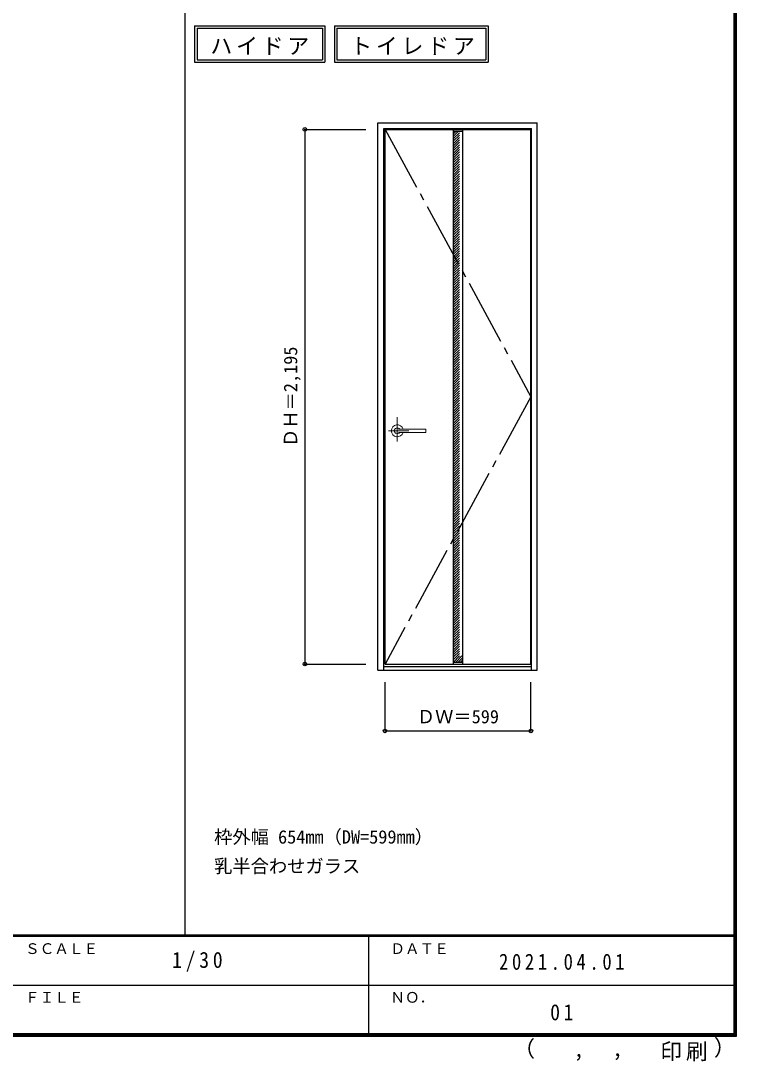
# Model space of a CAD drawing. Units: millimetres, scale not verified. Extents: x -6000 to 5700, y -4307 to 4175.
# Drawn here: x 2763 to 5700, y -4307 to -36 of the extents above; entities that cross this region are included whole.
import ezdxf
from ezdxf.enums import TextEntityAlignment as Align

# ---------------------------------------------------------------- set-up
doc = ezdxf.new("R2010")
doc.units = ezdxf.units.MM
doc.header["$LTSCALE"] = 30
doc.header["$PDMODE"] = 32
doc.header["$PDSIZE"] = 15
for name, pattern in [('CHAIN1', [8, 5, -1, 1, -1]), ('CHAIN2', [12, 9, -1, 1, -1]), ('DASHED1', [1.8, 1.2, -0.6])]:
    doc.linetypes.add(name, pattern=pattern)
for name, color, linetype in [('0-2_扉', 3, 'Continuous'), ('0-3_仕上げ', 3, 'Continuous'), ('0-4_枠', 3, 'Continuous'), ('0-7', 7, 'CHAIN2'), ('0-A_文字', 7, 'Continuous'), ('0-B_寸法', 7, 'Continuous'), ('0-C_ハッチ', 4, 'DASHED1'), ('F-1_枠', 6, 'Continuous'), ('F-A_文字', 7, 'Continuous')]:
    doc.layers.add(name, color=color, linetype=linetype)
doc.layers.add('0-5_レバー', color=7, linetype='Continuous', lineweight=18)
doc.styles.add('ＭＳ ゴシック', font='')
doc.styles.get('ＭＳ ゴシック').set_extended_font_data('MS Gothic')

msp = doc.modelspace()

# ---------------------------------------------------------------- linework, layer by layer
at = {"layer": '0-2_扉'}
for p, q in [((4258, -481.25), (4857, -481.25)), ((4258, -2676.25), (4258, -481.25)), ((4857, -2676.25), (4857, -481.25)), ((4258, -2676.25), (4857, -2676.25))]:
    msp.add_line(p, q, dxfattribs=at)
at = {"layer": '0-3_仕上げ'}
for p, q in [((4538.5, -481.25), (4538.5, -2676.25)), ((4576.5, -481.25), (4576.5, -2676.25))]:
    msp.add_line(p, q, dxfattribs=at)
at = {"layer": '0-3_仕上げ', "color": 7}
for p, q in [((4538.5, -489.25), (4576.5, -489.25)), ((4538.5, -2668.25), (4576.5, -2668.25))]:
    msp.add_line(p, q, dxfattribs=at)
at = {"layer": '0-4_枠'}
for p, q in [((4229, -454.25), (4883, -454.25)), ((4229, -2701.25), (4229, -454.25)), ((4883, -2701.25), (4883, -454.25)), ((4253, -478.25), (4859, -478.25)), ((4253, -2701.25), (4253, -478.25)), ((4859, -2701.25), (4859, -478.25)), ((4253, -2686.25), (4859, -2686.25)), ((4229, -2701.25), (4883, -2701.25))]:
    msp.add_line(p, q, dxfattribs=at)
at = {"layer": '0-5_レバー', "color": 4, "linetype": 'CHAIN1'}
for p, q in [((4308.5, -1662.29), (4308.5, -1762.14)), ((4355.3, -1718.75), (4272.28, -1718.75))]:
    msp.add_line(p, q, dxfattribs=at)
at = {"layer": '0-5_レバー'}
for q in [(4425.5, -1713.26), (4425.5, -1724.25)]:
    msp.add_line((4425.5, -1718.75), q, dxfattribs=at)
for points in [[(4318.46, -1711.76), (4317.69, -1710.97), (4315.72, -1709.6), (4313.48, -1708.59), (4311.04, -1707.96), (4308.5, -1707.75), (4305.96, -1707.96), (4303.53, -1708.59), (4301.28, -1709.6), (4299.31, -1710.97), (4297.69, -1712.64), (4296.49, -1714.54), (4295.75, -1716.6), (4295.5, -1718.75), (4295.75, -1720.9), (4296.49, -1722.96), (4297.69, -1724.86), (4299.31, -1726.53), (4301.28, -1727.9), (4303.53, -1728.91), (4305.96, -1729.54), (4308.5, -1729.75), (4311.04, -1729.54), (4313.48, -1728.91), (4315.72, -1727.9), (4317.69, -1726.53), (4318.46, -1725.74)], [(4424, -1711.75), (4414.27, -1711.75), (4404.09, -1711.75), (4394.49, -1711.75), (4385.5, -1711.75), (4377.09, -1711.75), (4369.28, -1711.75), (4362.46, -1711.75), (4356.16, -1711.75), (4350.4, -1711.75), (4345.15, -1711.75), (4340.36, -1711.75), (4335.71, -1711.75), (4331.5, -1711.75), (4327.75, -1711.75), (4325.75, -1711.75), (4323.9, -1711.75), (4321.89, -1711.76), (4319.48, -1711.76), (4317.99, -1711.76), (4316.45, -1711.76), (4314.93, -1711.76), (4313.83, -1711.76), (4313.37, -1711.76), (4313.37, -1711.77)], [(4313.52, -1725.74), (4313.65, -1725.74), (4314.09, -1725.74), (4314.81, -1725.74), (4315.83, -1725.74), (4317.09, -1725.74), (4318.44, -1725.74), (4321.3, -1725.74), (4324.28, -1725.75), (4327.3, -1725.75), (4330.34, -1725.75), (4333.41, -1725.75), (4336.49, -1725.75), (4340.49, -1725.75), (4344.9, -1725.75), (4349.87, -1725.75), (4355.4, -1725.75), (4361.49, -1725.75), (4368.14, -1725.75), (4375.35, -1725.75), (4383.94, -1725.75), (4393.2, -1725.75), (4403.14, -1725.75), (4413.75, -1725.75), (4424, -1725.75)], [(4424, -1711.75), (4414.92, -1711.75), (4414.52, -1711.75)]]:
    msp.add_lwpolyline(points, dxfattribs=at)
for centre, radius, start, end in [((4308.5, -1718.75), 24.55, 16.59952, 343.36736), ((4424, -1713.25), 1.5, 0.00847, 89.9163), ((4424, -1713.25), 1.5, 360, 90.17419), ((4424, -1724.25), 1.5, 270.16419, 0), ((4424, -1724.25), 1.5, 269.91059, 359.99153)]:
    msp.add_arc(centre, radius, start, end, dxfattribs=at)
at = {"layer": '0-7'}
for p, q in [((4258, -481.25), (4857, -1578.75)), ((4857, -1578.75), (4258, -2676.25))]:
    msp.add_line(p, q, dxfattribs=at)
at = {"layer": '0-A_文字'}
for p, q in [((3476.4, -55.5), (3476.4, -205.5)), ((3486.4, -65.5), (4000.73, -65.5)), ((4000.73, -65.5), (4000.73, -195.5)), ((4050.73, -55.5), (4050.73, -205.5)), ((4060.73, -65.5), (4060.73, -195.5)), ((4060.73, -65.5), (4671.76, -65.5)), ((4671.76, -65.5), (4671.76, -195.5)), ((3476.4, -205.5), (4010.73, -205.5)), ((4050.73, -205.5), (4681.76, -205.5)), ((4060.73, -195.5), (4671.76, -195.5))]:
    msp.add_line(p, q, dxfattribs=at)
for points in [[(3476.4, -55.5), (4010.73, -55.5), (4010.73, -205.5)], [(3486.4, -65.5), (3486.4, -195.5), (4000.73, -195.5)], [(4050.73, -55.5), (4681.76, -55.5), (4681.76, -205.5)]]:
    msp.add_lwpolyline(points, dxfattribs=at)
at = {"layer": '0-B_寸法', "color": 4}
for p, q in [((3929, -481.25), (4179, -481.25)), ((3929, -481.25), (3929, -2676.25)), ((3929, -2676.25), (4179, -2676.25)), ((4258, -2951.25), (4258, -2751.25)), ((4857, -2951.25), (4857, -2751.25)), ((4258, -2951.25), (4857, -2951.25))]:
    msp.add_line(p, q, dxfattribs=at)
at = {"layer": '0-B_寸法'}
for p in [(3929, -481.25), (3929, -2676.25), (4258, -2951.25), (4857, -2951.25)]:
    msp.add_point(p, dxfattribs=at)
at = {"layer": '0-C_ハッチ'}
for p, q in [((4538.5, -490.55), (4539.8, -489.25)), ((4538.5, -520.25), (4569.5, -489.25)), ((4538.5, -510.35), (4559.6, -489.25)), ((4538.5, -500.45), (4549.7, -489.25)), ((4538.5, -530.15), (4576.5, -492.15)), ((4538.5, -540.05), (4576.5, -502.05)), ((4538.5, -549.95), (4576.5, -511.95)), ((4538.5, -559.85), (4576.5, -521.85)), ((4538.5, -569.75), (4576.5, -531.75)), ((4538.5, -579.65), (4576.5, -541.65)), ((4538.5, -589.55), (4576.5, -551.55)), ((4538.5, -599.45), (4576.5, -561.45)), ((4538.5, -609.35), (4576.5, -571.35)), ((4538.5, -619.25), (4576.5, -581.25)), ((4538.5, -629.15), (4576.5, -591.15)), ((4538.5, -639.05), (4576.5, -601.05)), ((4538.5, -648.95), (4576.5, -610.95)), ((4538.5, -658.85), (4576.5, -620.85)), ((4538.5, -668.74), (4576.5, -630.74)), ((4538.5, -678.64), (4576.5, -640.64)), ((4538.5, -688.54), (4576.5, -650.54)), ((4538.5, -698.44), (4576.5, -660.44)), ((4538.5, -708.34), (4576.5, -670.34)), ((4538.5, -718.24), (4576.5, -680.24)), ((4538.5, -728.14), (4576.5, -690.14)), ((4538.5, -738.04), (4576.5, -700.04)), ((4538.5, -747.94), (4576.5, -709.94)), ((4538.5, -757.84), (4576.5, -719.84)), ((4538.5, -767.74), (4576.5, -729.74)), ((4538.5, -777.64), (4576.5, -739.64)), ((4538.5, -787.54), (4576.5, -749.54)), ((4538.5, -797.44), (4576.5, -759.44)), ((4538.5, -807.34), (4576.5, -769.34)), ((4538.5, -817.24), (4576.5, -779.24)), ((4538.5, -827.14), (4576.5, -789.14)), ((4538.5, -837.04), (4576.5, -799.04)), ((4538.5, -846.94), (4576.5, -808.94)), ((4538.5, -856.84), (4576.5, -818.84)), ((4538.5, -866.73), (4576.5, -828.73)), ((4538.5, -876.63), (4576.5, -838.63)), ((4538.5, -886.53), (4576.5, -848.53)), ((4538.5, -896.43), (4576.5, -858.43)), ((4538.5, -906.33), (4576.5, -868.33)), ((4538.5, -916.23), (4576.5, -878.23)), ((4538.5, -926.13), (4576.5, -888.13)), ((4538.5, -936.03), (4576.5, -898.03)), ((4538.5, -945.93), (4576.5, -907.93)), ((4538.5, -955.83), (4576.5, -917.83)), ((4538.5, -965.73), (4576.5, -927.73)), ((4538.5, -975.63), (4576.5, -937.63)), ((4538.5, -985.53), (4576.5, -947.53)), ((4538.5, -995.43), (4576.5, -957.43)), ((4538.5, -1005.33), (4576.5, -967.33)), ((4538.5, -1015.23), (4576.5, -977.23)), ((4538.5, -1025.13), (4576.5, -987.13)), ((4538.5, -1035.03), (4576.5, -997.03)), ((4538.5, -1044.93), (4576.5, -1006.93)), ((4538.5, -1054.83), (4576.5, -1016.83)), ((4538.5, -1064.72), (4576.5, -1026.72)), ((4538.5, -1074.62), (4576.5, -1036.62)), ((4538.5, -1084.52), (4576.5, -1046.52)), ((4538.5, -1094.42), (4576.5, -1056.42)), ((4538.5, -1104.32), (4576.5, -1066.32)), ((4538.5, -1114.22), (4576.5, -1076.22)), ((4538.5, -1124.12), (4576.5, -1086.12)), ((4538.5, -1134.02), (4576.5, -1096.02)), ((4538.5, -1143.92), (4576.5, -1105.92)), ((4538.5, -1153.82), (4576.5, -1115.82)), ((4538.5, -1163.72), (4576.5, -1125.72)), ((4538.5, -1173.62), (4576.5, -1135.62)), ((4538.5, -1183.52), (4576.5, -1145.52)), ((4538.5, -1193.42), (4576.5, -1155.42)), ((4538.5, -1203.32), (4576.5, -1165.32)), ((4538.5, -1213.22), (4576.5, -1175.22)), ((4538.5, -1223.12), (4576.5, -1185.12)), ((4538.5, -1233.02), (4576.5, -1195.02)), ((4538.5, -1242.92), (4576.5, -1204.92)), ((4538.5, -1252.82), (4576.5, -1214.82)), ((4538.5, -1262.71), (4576.5, -1224.71)), ((4538.5, -1272.61), (4576.5, -1234.61)), ((4538.5, -1282.51), (4576.5, -1244.51)), ((4538.5, -1292.41), (4576.5, -1254.41)), ((4538.5, -1302.31), (4576.5, -1264.31)), ((4538.5, -1312.21), (4576.5, -1274.21)), ((4538.5, -1322.11), (4576.5, -1284.11)), ((4538.5, -1332.01), (4576.5, -1294.01)), ((4538.5, -1341.91), (4576.5, -1303.91)), ((4538.5, -1351.81), (4576.5, -1313.81)), ((4538.5, -1361.71), (4576.5, -1323.71)), ((4538.5, -1371.61), (4576.5, -1333.61)), ((4538.5, -1381.51), (4576.5, -1343.51)), ((4538.5, -1391.41), (4576.5, -1353.41)), ((4538.5, -1401.31), (4576.5, -1363.31)), ((4538.5, -1411.21), (4576.5, -1373.21)), ((4538.5, -1421.11), (4576.5, -1383.11)), ((4538.5, -1431.01), (4576.5, -1393.01)), ((4538.5, -1440.91), (4576.5, -1402.91)), ((4538.5, -1450.81), (4576.5, -1412.81)), ((4538.5, -1460.7), (4576.5, -1422.7)), ((4538.5, -1470.6), (4576.5, -1432.6)), ((4538.5, -1480.5), (4576.5, -1442.5)), ((4538.5, -1490.4), (4576.5, -1452.4)), ((4538.5, -1500.3), (4576.5, -1462.3)), ((4538.5, -1510.2), (4576.5, -1472.2)), ((4538.5, -1520.1), (4576.5, -1482.1)), ((4538.5, -1530), (4576.5, -1492)), ((4538.5, -1539.9), (4576.5, -1501.9)), ((4538.5, -1549.8), (4576.5, -1511.8)), ((4538.5, -1559.7), (4576.5, -1521.7)), ((4538.5, -1569.6), (4576.5, -1531.6)), ((4538.5, -1579.5), (4576.5, -1541.5)), ((4538.5, -1589.4), (4576.5, -1551.4)), ((4538.5, -1599.3), (4576.5, -1561.3)), ((4538.5, -1609.2), (4576.5, -1571.2)), ((4538.5, -1619.1), (4576.5, -1581.1)), ((4538.5, -1629), (4576.5, -1591)), ((4538.5, -1638.9), (4576.5, -1600.9)), ((4538.5, -1648.79), (4576.5, -1610.79)), ((4538.5, -1658.69), (4576.5, -1620.69)), ((4538.5, -1668.59), (4576.5, -1630.59)), ((4538.5, -1678.49), (4576.5, -1640.49)), ((4538.5, -1688.39), (4576.5, -1650.39)), ((4538.5, -1698.29), (4576.5, -1660.29)), ((4538.5, -1708.19), (4576.5, -1670.19)), ((4538.5, -1718.09), (4576.5, -1680.09)), ((4538.5, -1727.99), (4576.5, -1689.99)), ((4538.5, -1737.89), (4576.5, -1699.89)), ((4538.5, -1747.79), (4576.5, -1709.79)), ((4538.5, -1757.69), (4576.5, -1719.69)), ((4538.5, -1767.59), (4576.5, -1729.59)), ((4538.5, -1777.49), (4576.5, -1739.49)), ((4538.5, -1787.39), (4576.5, -1749.39)), ((4538.5, -1797.29), (4576.5, -1759.29)), ((4538.5, -1807.19), (4576.5, -1769.19)), ((4538.5, -1817.09), (4576.5, -1779.09)), ((4538.5, -1826.99), (4576.5, -1788.99)), ((4538.5, -1836.89), (4576.5, -1798.89)), ((4538.5, -1846.78), (4576.5, -1808.78)), ((4538.5, -1856.68), (4576.5, -1818.68)), ((4538.5, -1866.58), (4576.5, -1828.58)), ((4538.5, -1876.48), (4576.5, -1838.48)), ((4538.5, -1886.38), (4576.5, -1848.38)), ((4538.5, -1896.28), (4576.5, -1858.28)), ((4538.5, -1906.18), (4576.5, -1868.18)), ((4538.5, -1916.08), (4576.5, -1878.08)), ((4538.5, -1925.98), (4576.5, -1887.98)), ((4538.5, -1935.88), (4576.5, -1897.88)), ((4538.5, -1945.78), (4576.5, -1907.78)), ((4538.5, -1955.68), (4576.5, -1917.68)), ((4538.5, -1965.58), (4576.5, -1927.58)), ((4538.5, -1975.48), (4576.5, -1937.48)), ((4538.5, -1985.38), (4576.5, -1947.38)), ((4538.5, -1995.28), (4576.5, -1957.28)), ((4538.5, -2005.18), (4576.5, -1967.18)), ((4538.5, -2015.08), (4576.5, -1977.08)), ((4538.5, -2024.98), (4576.5, -1986.98)), ((4538.5, -2034.88), (4576.5, -1996.88)), ((4538.5, -2044.77), (4576.5, -2006.77)), ((4538.5, -2054.67), (4576.5, -2016.67)), ((4538.5, -2064.57), (4576.5, -2026.57)), ((4538.5, -2074.47), (4576.5, -2036.47)), ((4538.5, -2084.37), (4576.5, -2046.37)), ((4538.5, -2094.27), (4576.5, -2056.27)), ((4538.5, -2104.17), (4576.5, -2066.17)), ((4538.5, -2114.07), (4576.5, -2076.07)), ((4538.5, -2123.97), (4576.5, -2085.97)), ((4538.5, -2133.87), (4576.5, -2095.87)), ((4538.5, -2143.77), (4576.5, -2105.77)), ((4538.5, -2153.67), (4576.5, -2115.67)), ((4538.5, -2163.57), (4576.5, -2125.57)), ((4538.5, -2173.47), (4576.5, -2135.47)), ((4538.5, -2183.37), (4576.5, -2145.37)), ((4538.5, -2193.27), (4576.5, -2155.27)), ((4538.5, -2203.17), (4576.5, -2165.17)), ((4538.5, -2213.07), (4576.5, -2175.07)), ((4538.5, -2222.97), (4576.5, -2184.97)), ((4538.5, -2232.87), (4576.5, -2194.87)), ((4538.5, -2242.76), (4576.5, -2204.76)), ((4538.5, -2252.66), (4576.5, -2214.66)), ((4538.5, -2262.56), (4576.5, -2224.56)), ((4538.5, -2272.46), (4576.5, -2234.46)), ((4538.5, -2282.36), (4576.5, -2244.36)), ((4538.5, -2292.26), (4576.5, -2254.26)), ((4538.5, -2302.16), (4576.5, -2264.16)), ((4538.5, -2312.06), (4576.5, -2274.06)), ((4538.5, -2321.96), (4576.5, -2283.96)), ((4538.5, -2331.86), (4576.5, -2293.86)), ((4538.5, -2341.76), (4576.5, -2303.76)), ((4538.5, -2351.66), (4576.5, -2313.66)), ((4538.5, -2361.56), (4576.5, -2323.56)), ((4538.5, -2371.46), (4576.5, -2333.46)), ((4538.5, -2381.36), (4576.5, -2343.36)), ((4538.5, -2391.26), (4576.5, -2353.26)), ((4538.5, -2401.16), (4576.5, -2363.16)), ((4538.5, -2411.06), (4576.5, -2373.06)), ((4538.5, -2420.96), (4576.5, -2382.96)), ((4538.5, -2430.86), (4576.5, -2392.86)), ((4538.5, -2440.75), (4576.5, -2402.75)), ((4538.5, -2450.65), (4576.5, -2412.65)), ((4538.5, -2460.55), (4576.5, -2422.55)), ((4538.5, -2470.45), (4576.5, -2432.45)), ((4538.5, -2480.35), (4576.5, -2442.35)), ((4538.5, -2490.25), (4576.5, -2452.25)), ((4538.5, -2500.15), (4576.5, -2462.15)), ((4538.5, -2510.05), (4576.5, -2472.05)), ((4538.5, -2519.95), (4576.5, -2481.95)), ((4538.5, -2529.85), (4576.5, -2491.85)), ((4538.5, -2539.75), (4576.5, -2501.75)), ((4538.5, -2549.65), (4576.5, -2511.65)), ((4538.5, -2559.55), (4576.5, -2521.55)), ((4538.5, -2569.45), (4576.5, -2531.45)), ((4538.5, -2579.35), (4576.5, -2541.35)), ((4538.5, -2589.25), (4576.5, -2551.25)), ((4538.5, -2599.15), (4576.5, -2561.15)), ((4538.5, -2609.05), (4576.5, -2571.05)), ((4538.5, -2618.95), (4576.5, -2580.95)), ((4538.5, -2628.84), (4576.5, -2590.84)), ((4538.5, -2638.74), (4576.5, -2600.74)), ((4538.5, -2648.64), (4576.5, -2610.64)), ((4538.5, -2658.54), (4576.5, -2620.54)), ((4538.69, -2668.25), (4576.5, -2630.44)), ((4548.59, -2668.25), (4576.5, -2640.34)), ((4558.49, -2668.25), (4576.5, -2650.24)), ((4568.39, -2668.25), (4576.5, -2660.14))]:
    msp.add_line(p, q, dxfattribs=at)
at = {"layer": 'F-1_枠'}
for p, q in [((3436.4, 4175), (3436.4, -3790)), ((5690, 4175), (5690, -4205)), ((5695, 4175), (5695, -4205)), ((5700, 4175), (5700, -4205)), ((5700, -3790), (-6000, -3790)), ((5700, -3795), (-6000, -3795)), ((4190, -3795), (4190, -4195)), ((-150, -3995), (5690, -3995.01)), ((5700, -4195), (-6000, -4195)), ((5700, -4200), (-6000, -4200)), ((5700, -4205), (-6000, -4205))]:
    msp.add_line(p, q, dxfattribs=at)

# ---------------------------------------------------------------- texts
at = {"layer": '0-A_文字', "style": 'ＭＳ ゴシック'}
for s, p in [('枠外幅 654mm（DW=599mm）', (3556.4, -3430)), ('乳半合わせガラス', (3556.4, -3550))]:
    msp.add_text(s, height=54.99, dxfattribs=at).set_placement(p, align=Align.BOTTOM_LEFT)
at = {"layer": '0-A_文字', "char_height": 65.98, "attachment_point": 7, "style": 'ＭＳ ゴシック'}
for s, insert in [('\\T1.17;ハイドア', (3541.06, -175.5)), ('\\T1.17;トイレドア', (4115.39, -175.5))]:
    msp.add_mtext(s, dxfattribs=dict(at, insert=insert))
at = {"layer": '0-B_寸法', "style": 'ＭＳ ゴシック'}
msp.add_text('ＤＨ＝2,195', height=54.99, rotation=90, dxfattribs=at).set_placement((3914, -1785), align=Align.BOTTOM_LEFT)
msp.add_text('ＤＷ＝599', height=54.99, dxfattribs=at).set_placement((4388.75, -2936.25), align=Align.BOTTOM_LEFT)
at = {"layer": 'F-A_文字', "style": 'ＭＳ ゴシック'}
for s, height, p in [('ＳＣＡＬＥ', 43.99, (2780, -3880)), ('ＤＡＴＥ', 43.99, (4280, -3880)), ('ＦＩＬＥ', 43.99, (2780, -4080)), ('ＮＯ．', 43.99, (4280, -4080)), ('（', 65.98, (4784.03, -4308.31)), ('）', 65.98, (5608.4, -4304.13)), (',', 65.98, (5031.28, -4308.31)), (',', 65.98, (5190.2, -4305.53))]:
    msp.add_text(s, height=height, dxfattribs=at).set_placement(p, align=Align.BOTTOM_LEFT)
at = {"layer": 'F-A_文字', "char_height": 65.98, "attachment_point": 7, "style": 'ＭＳ ゴシック'}
for s, insert in [('\\T1.38;\\W0.9;1/30', (3383.75, -3940)), ('\\T1.39;\\W0.85;2021.04.01', (4726.25, -3932.5)), ('\\T1.36;\\W0.9;01', (4936.25, -4140)), ('\\T1.17;印刷', (5388.15, -4306.92))]:
    msp.add_mtext(s, dxfattribs=dict(at, insert=insert))

doc.saveas('drawing.dxf')
